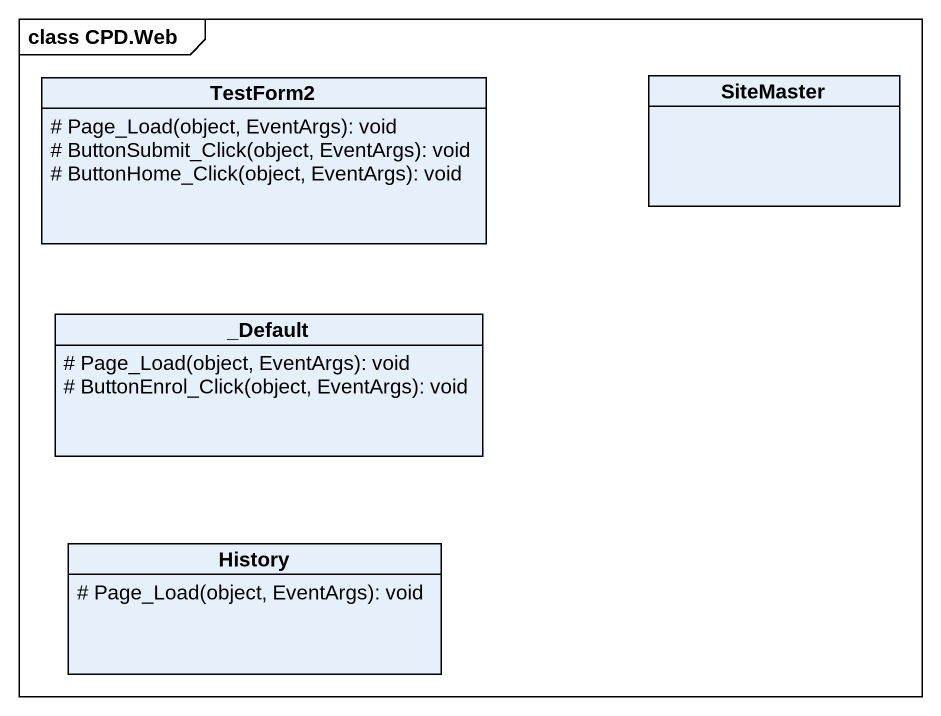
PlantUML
@startuml
mainframe class CPD.Web
hide circle
hide empty members
skinparam classAttributeIconSize 0
class SiteMaster
class TestForm2 {
  # Page_Load(object, EventArgs): void
  # ButtonSubmit_Click(object, EventArgs): void
  # ButtonHome_Click(object, EventArgs): void
}
class "_Default" as Default {
  # Page_Load(object, EventArgs): void
  # ButtonEnrol_Click(object, EventArgs): void
}
class History {
  # Page_Load(object, EventArgs): void
}
@enduml
